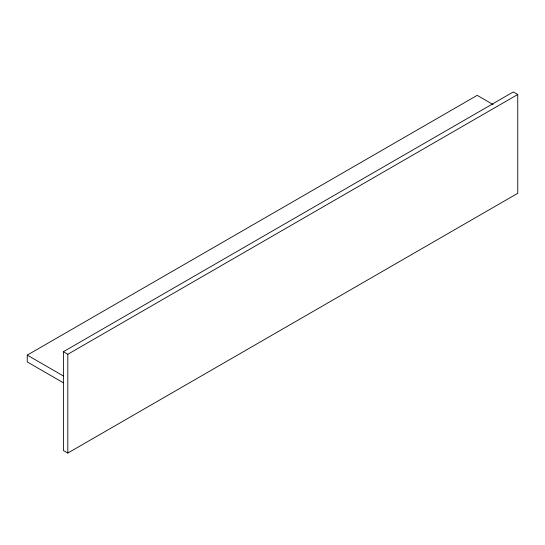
<?xml version="1.0" encoding="UTF-8"?>
<svg xmlns="http://www.w3.org/2000/svg" width="545" height="545" viewBox="0 0 545 545"><rect width="100%" height="100%" fill="white"/><g stroke="black" fill="none" stroke-linecap="round" stroke-linejoin="round"><path stroke-width="0.82" d="M63.39 382.794L27.25 361.928L27.25 355.115L477.182 95.348L493.082 104.531M63.39 351.709L513.322 91.942L517.75 94.496L517.75 193.291L67.818 453.058L63.39 450.504L63.39 351.709L67.818 354.264L517.75 94.496M27.25 355.115L63.39 375.982M67.818 354.264L67.818 453.058"/></g></svg>
